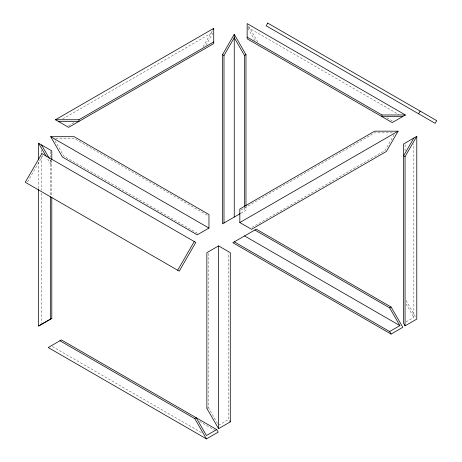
<?xml version="1.0" encoding="UTF-8"?>
<svg xmlns="http://www.w3.org/2000/svg" width="462" height="462" viewBox="0 0 462 462"><rect width="100%" height="100%" fill="white"/><g stroke="black" fill="none" stroke-linecap="round" stroke-linejoin="round"><path stroke-width="0.35" stroke-dasharray="2.31 1.73" d="M27.547 181.907L43.047 155.065M203.066 46.829L212.301 30.827M205.942 45.23L213.017 32.975M394.109 134.696L384.91 150.624L251.34 227.743M62.751 118.913L213.097 32.115M68.428 125.791L74.047 122.545M241.083 209.973L374.653 132.86L393.047 132.86M240.893 213.242L245.975 210.302L245.975 206.699M206.849 408.356L208.31 407.507L208.31 253.268M218.572 425.277L228.829 419.352L228.829 253.268M406.011 321.927L413.854 317.4L413.854 143.798M55.746 138.386L74.139 138.386L207.709 215.506M247.782 27.345L398.752 114.507M386.838 117.781L392.457 121.027M197.453 233.27L63.883 156.156L53.979 138.998M199.497 421.338L215.073 430.336M52.379 346.552L202.096 432.992M248.579 26.063L257.819 42.065M406.127 300.635L415.719 317.244M247.869 28.211L254.943 40.465M406.069 303.921L413.854 317.4M208.31 407.507L217.862 424.047M50.023 159.65L51.79 162.711L50.329 163.56L46.772 157.403M405.058 144.548L405.058 151.039M244.508 207.548L244.508 211.151M51.79 160.216L51.79 196.587M50.329 151.461L50.329 157.224M50.329 160.1L50.329 196.107M41.534 149.988L41.534 152.87M41.534 156.474L41.534 190.327M41.534 193.208L41.534 323.591M38.606 161.96L38.606 188.583"/><path stroke-width="0.69" d="M213.011 29.597L213.721 28.367L55.457 119.745L68.647 127.356L213.721 43.595L213.721 28.367M240.286 213.588L222.528 223.839L222.528 54.626L234.251 34.321L245.975 54.626L245.975 205.983M223.995 222.996L223.995 55.475L234.251 37.705L244.508 55.475L244.508 206.826M177.674 270.253L194.254 241.534M398.1 131.168L386.376 151.472L251.553 229.308L239.83 222.54L239.83 209.003L374.653 131.168L398.1 131.168L239.83 222.54M418.595 113.785L420.149 111.088M413.854 138.034L403.597 155.798L405.058 156.647L405.058 325.86L416.782 319.092L416.782 136.342L403.597 143.953L403.597 323.325L405.058 325.86M405.058 156.647L416.782 136.342M55.457 119.745L78.904 119.745L213.721 41.903M244.508 55.475L245.975 54.626M38.606 189.299L38.606 326.005L51.79 318.387L51.79 197.309M38.606 326.005L51.79 318.387M208.963 228.072L197.239 234.84L62.416 156.999L50.693 136.694L74.139 136.694L208.963 214.535L208.963 228.072L50.693 136.694M405.428 114.98L392.238 122.592L247.158 38.831L247.158 23.602L405.428 114.98L381.982 114.98L247.158 37.139M218.572 245.905L206.849 252.674L206.849 408.356L218.572 428.661L230.295 421.893L230.295 252.674L218.572 245.905L218.572 428.661M59.921 340.754L194.745 418.595L196.206 417.746L206.468 435.516L216.724 429.591L218.191 432.132L206.468 438.9L48.198 347.528L61.388 339.911L216.724 429.591M254.816 230.018L389.639 307.854L391.1 307.011L402.824 327.315L391.1 334.084L232.836 242.706L256.283 229.169L391.1 307.011M234.303 241.863L389.639 331.543L399.896 325.623L389.639 307.854M402.494 116.672L381.982 116.672L381.982 114.98M58.385 121.437L78.904 121.437L78.904 119.745M222.528 54.626L223.995 55.475M244.56 235.938L399.896 325.623M38.606 159.8L38.606 143.255L51.79 150.866L51.79 159.494M389.639 331.543L391.1 334.084M229.706 420.876L230.295 421.893M41.534 144.947L49.319 158.426M38.606 143.255L46.061 156.173M194.745 418.595L206.468 438.9M234.251 34.321L234.251 217.071M50.329 196.714L50.329 319.236M41.851 153.546L25.271 182.259L179.233 271.148L195.807 242.429L41.851 153.546M267.746 23.1L266.193 25.791L435.175 123.354L436.729 120.663L267.746 23.1"/></g></svg>
